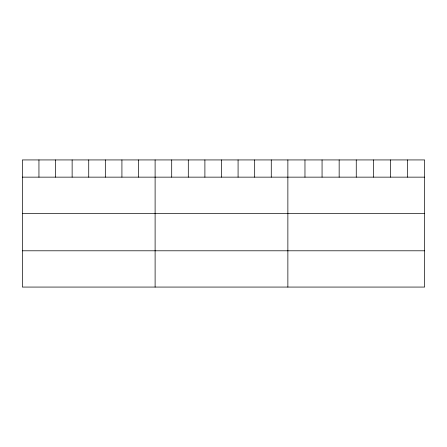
<?xml version="1.0" encoding="UTF-8"?>
<svg xmlns="http://www.w3.org/2000/svg" width="447" height="447" viewBox="0 0 447 447"><rect width="100%" height="100%" fill="white"/><g stroke="black" fill="none" stroke-linecap="round" stroke-linejoin="round"><path stroke-width="0.67" d="M424.65 177.146L424.65 287.069L22.35 287.069L22.35 159.931L424.65 159.931L424.65 177.146L22.35 177.146M22.35 213.42L424.65 213.42M22.35 250.795L424.65 250.795M407.552 159.931L407.552 177.146M390.454 159.931L390.454 177.146M373.357 159.931L373.357 177.146M356.259 159.931L356.259 177.146M339.161 159.931L339.161 177.146M322.063 159.931L322.063 177.146M304.966 159.931L304.966 177.146M287.868 159.931L287.868 287.069M271.273 159.931L271.273 177.146M254.678 159.931L254.678 177.146M238.083 159.931L238.083 177.146M221.488 159.931L221.488 177.146M204.894 159.931L204.894 177.146M188.299 159.931L188.299 177.146M171.704 159.931L171.704 177.146M155.109 159.931L155.109 287.069M138.514 159.931L138.514 177.146M121.919 159.931L121.919 177.146M105.324 159.931L105.324 177.146M88.73 159.931L88.73 177.146M72.135 159.931L72.135 177.146M55.54 159.931L55.54 177.146M38.945 159.931L38.945 177.146"/></g></svg>
